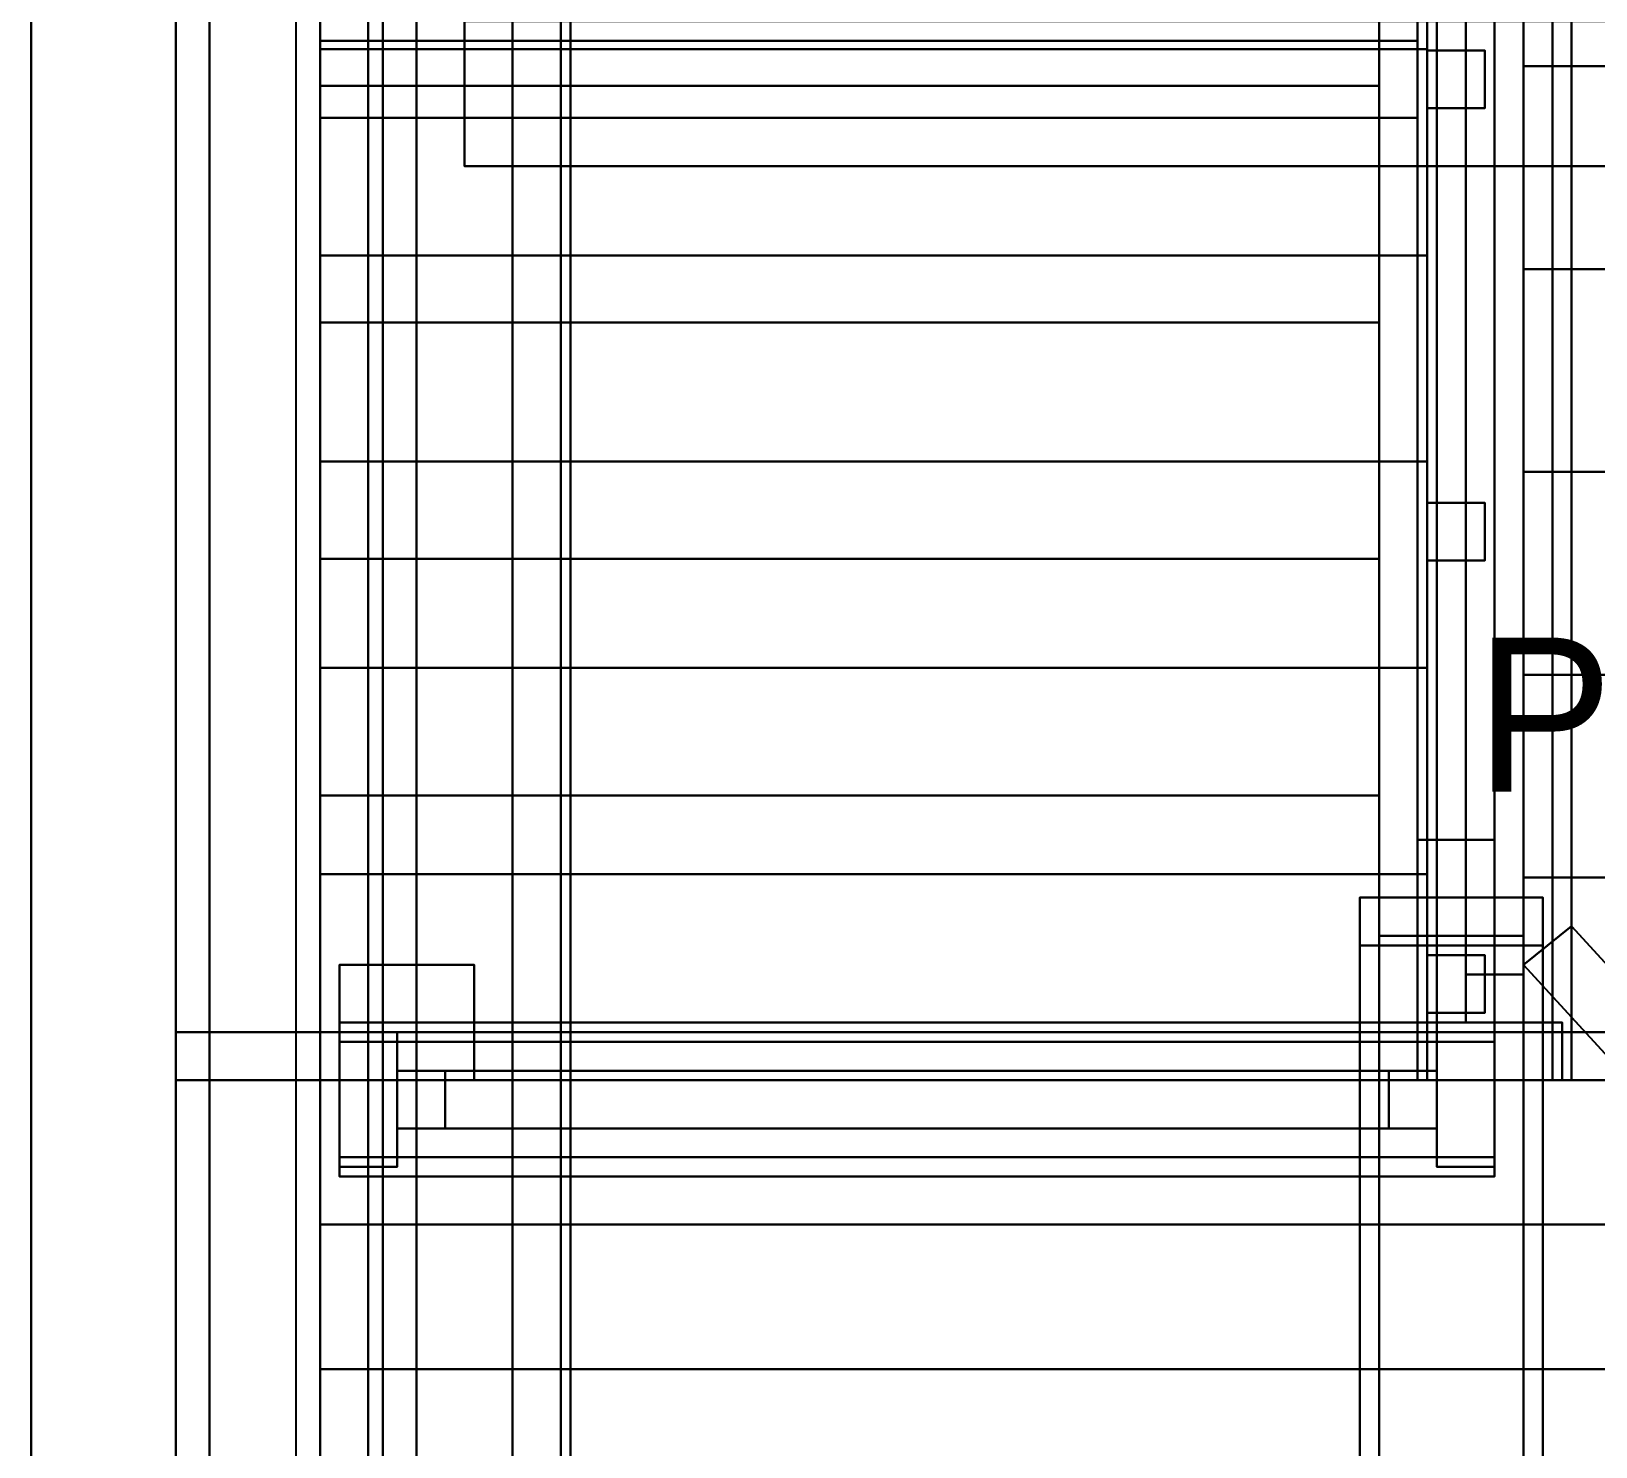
# Model space of a CAD drawing. Header units: metres. Extents: x -1 to 116, y -1 to 42.
# Drawn here: x 0 to 1.625, y 7.019 to 8.49 of the extents above; entities that cross this region are included whole.
import ezdxf

# ---------------------------------------------------------------- set-up
doc = ezdxf.new("R2010")
doc.units = ezdxf.units.M
for name, color, linetype in [('BALCONES_BARANDAS_3D', 30, 'CONTINUOUS'), ('BUHARDILLA_TECNICA_P3_3D', 34, 'CONTINUOUS'), ('CANALON_OCULTO_PROPIO_3D', 8, 'CONTINUOUS'), ('CARPINTERIA_RUSTICA_3D', 8, 'CONTINUOUS'), ('CERCA_PERIMETRAL_3D', 8, 'CONTINUOUS'), ('CUBIERTA_CHALET_3D', 9, 'CONTINUOUS'), ('EJES_ESTRUCTURALES', 1, 'CONTINUOUS'), ('ESCALERA_2D', 7, 'CONTINUOUS'), ('ESCALERA_3D', 7, 'CONTINUOUS'), ('ESTRUCTURA_MADERA_CHALET_3D', 34, 'CONTINUOUS'), ('LOSA_PISO_3D', 8, 'CONTINUOUS'), ('MUROS_EXTERIORES_3D', 7, 'CONTINUOUS'), ('MUROS_INTERIORES_3D', 7, 'CONTINUOUS'), ('P2_ESCALERA_3D', 7, 'CONTINUOUS'), ('P2_LOSA_PISO_3D', 8, 'CONTINUOUS'), ('P2_MUROS_EXT_3D', 34, 'CONTINUOUS'), ('P2_MUROS_INT_3D', 6, 'CONTINUOUS'), ('P3_COLUMNAS_METAL_NEGRO_3D', 8, 'CONTINUOUS'), ('P3_ESCALERA_3D', 30, 'CONTINUOUS'), ('P3_LOSA_STEELDECK_3D', 8, 'CONTINUOUS'), ('P3_LOSA_TANQUES_3D', 8, 'CONTINUOUS'), ('P3_MUROS_EXT_3D', 34, 'CONTINUOUS'), ('P3_MUROS_INT_3D', 6, 'CONTINUOUS'), ('ROTULOS_TEXTO', 2, 'CONTINUOUS'), ('SOTANO_LOSA_3D', 8, 'CONTINUOUS'), ('SOTANO_MUROS_EXT_3D', 4, 'CONTINUOUS'), ('SOTANO_MUROS_INT_3D', 4, 'CONTINUOUS')]:
    doc.layers.add(name, color=color, linetype=linetype)

msp = doc.modelspace()

# ---------------------------------------------------------------- linework, layer by layer
at = {"layer": 'BALCONES_BARANDAS_3D', "color": 30}
for points in [[(1.44, 7.45, 3.92), (1.52, 7.45, 3.92), (1.52, 10.4, 6.92), (1.44, 10.4, 6.92)], [(1.44, 7.45, 4), (1.52, 7.45, 4), (1.52, 10.4, 7), (1.44, 10.4, 7)], [(1.44, 7.45, 3.92), (1.44, 10.4, 6.92), (1.44, 10.4, 7), (1.44, 7.45, 4)], [(1.52, 7.45, 3.92), (1.52, 10.4, 6.92), (1.52, 10.4, 7), (1.52, 7.45, 4)], [(1.44, 7.4, 6.97), (1.6, 7.4, 6.97), (1.6, 10.35, 6.97), (1.44, 10.35, 6.97)], [(1.44, 7.4, 7.05), (1.6, 7.4, 7.05), (1.6, 10.35, 7.05), (1.44, 10.35, 7.05)], [(1.44, 7.4, 6.97), (1.44, 10.35, 6.97), (1.44, 10.35, 7.05), (1.44, 7.4, 7.05)], [(1.46, 7.4, 6.05), (1.58, 7.4, 6.05), (1.58, 10.35, 6.05), (1.46, 10.35, 6.05)], [(1.46, 7.4, 6.13), (1.58, 7.4, 6.13), (1.58, 10.35, 6.13), (1.46, 10.35, 6.13)], [(1.46, 7.4, 6.05), (1.46, 10.35, 6.05), (1.46, 10.35, 6.13), (1.46, 7.4, 6.13)], [(1.58, 7.4, 6.05), (1.58, 10.35, 6.05), (1.58, 10.35, 6.13), (1.58, 7.4, 6.13)], [(1.6, 7.4, 6.97), (1.6, 10.35, 6.97), (1.6, 10.35, 7.05), (1.6, 7.4, 7.05)], [(1.49, 7.51, 6.13), (1.55, 7.51, 6.13), (1.55, 8.815, 6.97), (1.49, 8.815, 6.97)], [(1.49, 7.46, 6.13), (1.49, 7.51, 6.13), (1.49, 8.815, 6.97), (1.49, 8.765, 6.97)], [(1.49, 8.815, 6.13), (1.55, 8.815, 6.13), (1.55, 7.51, 6.97), (1.49, 7.51, 6.97)], [(1.49, 8.765, 6.13), (1.49, 8.815, 6.13), (1.49, 7.51, 6.97), (1.49, 7.46, 6.97)], [(1.55, 7.46, 6.13), (1.55, 7.51, 6.13), (1.55, 8.815, 6.97), (1.55, 8.765, 6.97)], [(1.55, 8.765, 6.13), (1.55, 8.815, 6.13), (1.55, 7.51, 6.97), (1.55, 7.46, 6.97)], [(1.49, 7.46, 6.13), (1.55, 7.46, 6.13), (1.55, 8.765, 6.97), (1.49, 8.765, 6.97)], [(1.49, 8.765, 6.13), (1.55, 8.765, 6.13), (1.55, 7.46, 6.97), (1.49, 7.46, 6.97)], [(1.45, 8.41, 4), (1.51, 8.41, 4), (1.51, 8.47, 4), (1.45, 8.47, 4)], [(1.45, 8.41, 4.94), (1.51, 8.41, 4.94), (1.51, 8.47, 4.94), (1.45, 8.47, 4.94)], [(1.45, 8.47, 4), (1.51, 8.47, 4), (1.51, 8.47, 4.94), (1.45, 8.47, 4.94)], [(1.45, 8.41, 4), (1.45, 8.47, 4), (1.45, 8.47, 4.94), (1.45, 8.41, 4.94)], [(1.51, 8.41, 4), (1.51, 8.47, 4), (1.51, 8.47, 4.94), (1.51, 8.41, 4.94)], [(1.45, 8.41, 4), (1.51, 8.41, 4), (1.51, 8.41, 4.94), (1.45, 8.41, 4.94)], [(1.45, 7.94, 3.5), (1.51, 7.94, 3.5), (1.51, 8, 3.5), (1.45, 8, 3.5)], [(1.45, 7.94, 4.44), (1.51, 7.94, 4.44), (1.51, 8, 4.44), (1.45, 8, 4.44)], [(1.45, 8, 3.5), (1.51, 8, 3.5), (1.51, 8, 4.44), (1.45, 8, 4.44)], [(1.45, 7.94, 3.5), (1.45, 8, 3.5), (1.45, 8, 4.44), (1.45, 7.94, 4.44)], [(1.51, 7.94, 3.5), (1.51, 8, 3.5), (1.51, 8, 4.44), (1.51, 7.94, 4.44)], [(1.45, 7.94, 3.5), (1.51, 7.94, 3.5), (1.51, 7.94, 4.44), (1.45, 7.94, 4.44)], [(1.45, 7.47, 3), (1.51, 7.47, 3), (1.51, 7.53, 3), (1.45, 7.53, 3)], [(1.45, 7.47, 3.94), (1.51, 7.47, 3.94), (1.51, 7.53, 3.94), (1.45, 7.53, 3.94)], [(1.45, 7.53, 3), (1.51, 7.53, 3), (1.51, 7.53, 3.94), (1.45, 7.53, 3.94)], [(1.45, 7.47, 3), (1.45, 7.53, 3), (1.45, 7.53, 3.94), (1.45, 7.47, 3.94)], [(1.51, 7.47, 3), (1.51, 7.53, 3), (1.51, 7.53, 3.94), (1.51, 7.47, 3.94)], [(1.49, 7.46, 6.13), (1.55, 7.46, 6.13), (1.55, 7.51, 6.13), (1.49, 7.51, 6.13)], [(1.49, 7.46, 6.97), (1.55, 7.46, 6.97), (1.55, 7.51, 6.97), (1.49, 7.51, 6.97)], [(0.32, 7.3, 6.97), (1.52, 7.3, 6.97), (1.52, 7.46, 6.97), (0.32, 7.46, 6.97)], [(0.32, 7.3, 7.05), (1.52, 7.3, 7.05), (1.52, 7.46, 7.05), (0.32, 7.46, 7.05)], [(0.32, 7.46, 6.97), (1.52, 7.46, 6.97), (1.52, 7.46, 7.05), (0.32, 7.46, 7.05)], [(0.32, 7.3, 6.97), (0.32, 7.46, 6.97), (0.32, 7.46, 7.05), (0.32, 7.3, 7.05)], [(1.45, 7.47, 3), (1.51, 7.47, 3), (1.51, 7.47, 3.94), (1.45, 7.47, 3.94)], [(1.45, 7.4, 6), (1.59, 7.4, 6), (1.59, 7.46, 6), (1.45, 7.46, 6)], [(1.45, 7.4, 7.05), (1.59, 7.4, 7.05), (1.59, 7.46, 7.05), (1.45, 7.46, 7.05)], [(1.45, 7.46, 6), (1.59, 7.46, 6), (1.59, 7.46, 7.05), (1.45, 7.46, 7.05)], [(1.45, 7.4, 6), (1.45, 7.46, 6), (1.45, 7.46, 7.05), (1.45, 7.4, 7.05)], [(1.52, 7.3, 6.97), (1.52, 7.46, 6.97), (1.52, 7.46, 7.05), (1.52, 7.3, 7.05)], [(1.59, 7.4, 6), (1.59, 7.46, 6), (1.59, 7.46, 7.05), (1.59, 7.4, 7.05)], [(0.32, 7.31, 6), (0.38, 7.31, 6), (0.38, 7.45, 6), (0.32, 7.45, 6)], [(0.32, 7.31, 7.05), (0.38, 7.31, 7.05), (0.38, 7.45, 7.05), (0.32, 7.45, 7.05)], [(0.32, 7.45, 6), (0.38, 7.45, 6), (0.38, 7.45, 7.05), (0.32, 7.45, 7.05)], [(0.32, 7.31, 6), (0.32, 7.45, 6), (0.32, 7.45, 7.05), (0.32, 7.31, 7.05)], [(0.38, 7.31, 6), (0.38, 7.45, 6), (0.38, 7.45, 7.05), (0.38, 7.31, 7.05)], [(1.44, 7.45, 3.92), (1.52, 7.45, 3.92), (1.52, 7.45, 4), (1.44, 7.45, 4)], [(1.46, 7.31, 6), (1.52, 7.31, 6), (1.52, 7.45, 6), (1.46, 7.45, 6)], [(1.46, 7.31, 7.05), (1.52, 7.31, 7.05), (1.52, 7.45, 7.05), (1.46, 7.45, 7.05)], [(1.46, 7.45, 6), (1.52, 7.45, 6), (1.52, 7.45, 7.05), (1.46, 7.45, 7.05)], [(1.46, 7.31, 6), (1.46, 7.45, 6), (1.46, 7.45, 7.05), (1.46, 7.31, 7.05)], [(1.52, 7.31, 6), (1.52, 7.45, 6), (1.52, 7.45, 7.05), (1.52, 7.31, 7.05)], [(0.32, 7.32, 6.05), (1.52, 7.32, 6.05), (1.52, 7.44, 6.05), (0.32, 7.44, 6.05)], [(0.32, 7.32, 6.13), (1.52, 7.32, 6.13), (1.52, 7.44, 6.13), (0.32, 7.44, 6.13)], [(0.32, 7.44, 6.05), (1.52, 7.44, 6.05), (1.52, 7.44, 6.13), (0.32, 7.44, 6.13)], [(0.32, 7.32, 6.05), (0.32, 7.44, 6.05), (0.32, 7.44, 6.13), (0.32, 7.32, 6.13)], [(1.52, 7.32, 6.05), (1.52, 7.44, 6.05), (1.52, 7.44, 6.13), (1.52, 7.32, 6.13)], [(0.38, 7.35, 6.13), (0.43, 7.35, 6.13), (0.43, 7.41, 6.13), (0.38, 7.41, 6.13)], [(0.38, 7.41, 6.13), (0.43, 7.41, 6.13), (1.46, 7.41, 6.97), (1.41, 7.41, 6.97)], [(0.38, 7.35, 6.13), (0.38, 7.41, 6.13), (1.41, 7.41, 6.97), (1.41, 7.35, 6.97)], [(0.38, 7.35, 6.97), (0.43, 7.35, 6.97), (0.43, 7.41, 6.97), (0.38, 7.41, 6.97)], [(1.41, 7.41, 6.13), (1.46, 7.41, 6.13), (0.43, 7.41, 6.97), (0.38, 7.41, 6.97)], [(1.41, 7.35, 6.13), (1.41, 7.41, 6.13), (0.38, 7.41, 6.97), (0.38, 7.35, 6.97)], [(0.43, 7.35, 6.13), (0.43, 7.41, 6.13), (1.46, 7.41, 6.97), (1.46, 7.35, 6.97)], [(1.46, 7.35, 6.13), (1.46, 7.41, 6.13), (0.43, 7.41, 6.97), (0.43, 7.35, 6.97)], [(1.41, 7.35, 6.97), (1.46, 7.35, 6.97), (1.46, 7.41, 6.97), (1.41, 7.41, 6.97)], [(1.41, 7.35, 6.13), (1.46, 7.35, 6.13), (1.46, 7.41, 6.13), (1.41, 7.41, 6.13)], [(1.44, 7.4, 6.97), (1.6, 7.4, 6.97), (1.6, 7.4, 7.05), (1.44, 7.4, 7.05)], [(1.45, 7.4, 6), (1.59, 7.4, 6), (1.59, 7.4, 7.05), (1.45, 7.4, 7.05)], [(1.46, 7.4, 6.05), (1.58, 7.4, 6.05), (1.58, 7.4, 6.13), (1.46, 7.4, 6.13)], [(0.38, 7.35, 6.13), (0.43, 7.35, 6.13), (1.46, 7.35, 6.97), (1.41, 7.35, 6.97)], [(1.41, 7.35, 6.13), (1.46, 7.35, 6.13), (0.43, 7.35, 6.97), (0.38, 7.35, 6.97)], [(0.32, 7.32, 6.05), (1.52, 7.32, 6.05), (1.52, 7.32, 6.13), (0.32, 7.32, 6.13)], [(0.32, 7.31, 6), (0.38, 7.31, 6), (0.38, 7.31, 7.05), (0.32, 7.31, 7.05)], [(0.32, 7.3, 6.97), (1.52, 7.3, 6.97), (1.52, 7.3, 7.05), (0.32, 7.3, 7.05)], [(1.46, 7.31, 6), (1.52, 7.31, 6), (1.52, 7.31, 7.05), (1.46, 7.31, 7.05)]]:
    msp.add_3dface(points, dxfattribs=at)
at = {"layer": 'BUHARDILLA_TECNICA_P3_3D', "color": 34}
for points in [[(0.3, 7.25, 8.68), (2.9, 7.25, 8.68), (2.9, 7.45, 8.68), (0.3, 7.45, 8.68)], [(0.3, 7.25, 10.545), (2.9, 7.25, 10.935), (2.9, 7.45, 10.935), (0.3, 7.45, 10.545)], [(0.3, 7.45, 8.68), (2.9, 7.45, 8.68), (2.9, 7.45, 10.935), (0.3, 7.45, 10.545)], [(0.3, 7.25, 8.68), (0.3, 7.45, 8.68), (0.3, 7.45, 10.545), (0.3, 7.25, 10.545)], [(0.3, 7.25, 8.68), (2.9, 7.25, 8.68), (2.9, 7.25, 10.935), (0.3, 7.25, 10.545)]]:
    msp.add_3dface(points, dxfattribs=at)
at = {"layer": 'CANALON_OCULTO_PROPIO_3D', "color": 8}
for points in [[(0.15, 7.45, 9.28), (0.35, 7.45, 9.28), (0.35, 24.71, 9.28), (0.15, 24.71, 9.28)], [(0.15, 7.45, 9.34), (0.35, 7.45, 9.34), (0.35, 24.71, 9.34), (0.15, 24.71, 9.34)], [(0.15, 7.45, 9.28), (0.15, 24.71, 9.28), (0.15, 24.71, 9.34), (0.15, 7.45, 9.34)], [(0.3, 7.45, 8.82), (0.55, 7.45, 8.82), (0.55, 24.71, 8.82), (0.3, 24.71, 8.82)], [(0.3, 7.45, 8.88), (0.55, 7.45, 8.88), (0.55, 24.71, 8.88), (0.3, 24.71, 8.88)], [(0.3, 7.45, 8.82), (0.3, 24.71, 8.82), (0.3, 24.71, 8.88), (0.3, 7.45, 8.88)], [(0.35, 7.45, 9.28), (0.35, 24.71, 9.28), (0.35, 24.71, 9.34), (0.35, 7.45, 9.34)], [(0.5, 7.45, 8.88), (0.56, 7.45, 8.88), (0.56, 24.71, 8.88), (0.5, 24.71, 8.88)], [(0.5, 7.45, 9.02), (0.56, 7.45, 9.02), (0.56, 24.71, 9.02), (0.5, 24.71, 9.02)], [(0.5, 7.45, 8.88), (0.5, 24.71, 8.88), (0.5, 24.71, 9.02), (0.5, 7.45, 9.02)], [(0.55, 7.45, 8.82), (0.55, 24.71, 8.82), (0.55, 24.71, 8.88), (0.55, 7.45, 8.88)], [(0.56, 7.45, 8.88), (0.56, 24.71, 8.88), (0.56, 24.71, 9.02), (0.56, 7.45, 9.02)], [(0.32, 7.4, 8.88), (0.46, 7.4, 8.88), (0.46, 7.52, 8.88), (0.32, 7.52, 8.88)], [(0.32, 7.4, 10.48), (0.46, 7.4, 10.48), (0.46, 7.52, 10.48), (0.32, 7.52, 10.48)], [(0.32, 7.52, 8.88), (0.46, 7.52, 8.88), (0.46, 7.52, 10.48), (0.32, 7.52, 10.48)], [(0.32, 7.4, 8.88), (0.32, 7.52, 8.88), (0.32, 7.52, 10.48), (0.32, 7.4, 10.48)], [(0.46, 7.4, 8.88), (0.46, 7.52, 8.88), (0.46, 7.52, 10.48), (0.46, 7.4, 10.48)], [(0.15, 2, 10.85), (0.35, 2, 10.85), (0.35, 7.45, 10.85), (0.15, 7.45, 10.85)], [(0.15, 2, 10.91), (0.35, 2, 10.91), (0.35, 7.45, 10.91), (0.15, 7.45, 10.91)], [(0.15, 7.45, 10.85), (0.35, 7.45, 10.85), (0.35, 7.45, 10.91), (0.15, 7.45, 10.91)], [(0.15, 2, 10.85), (0.15, 7.45, 10.85), (0.15, 7.45, 10.91), (0.15, 2, 10.91)], [(0.15, 7.45, 9.28), (0.35, 7.45, 9.28), (0.35, 7.45, 9.34), (0.15, 7.45, 9.34)], [(0.3, 2, 10.42), (0.55, 2, 10.42), (0.55, 7.45, 10.42), (0.3, 7.45, 10.42)], [(0.3, 2, 10.48), (0.55, 2, 10.48), (0.55, 7.45, 10.48), (0.3, 7.45, 10.48)], [(0.3, 7.45, 10.42), (0.55, 7.45, 10.42), (0.55, 7.45, 10.48), (0.3, 7.45, 10.48)], [(0.3, 2, 10.42), (0.3, 7.45, 10.42), (0.3, 7.45, 10.48), (0.3, 2, 10.48)], [(0.3, 7.45, 8.82), (0.55, 7.45, 8.82), (0.55, 7.45, 8.88), (0.3, 7.45, 8.88)], [(0.35, 2, 10.85), (0.35, 7.45, 10.85), (0.35, 7.45, 10.91), (0.35, 2, 10.91)], [(0.5, 2, 10.48), (0.56, 2, 10.48), (0.56, 7.45, 10.48), (0.5, 7.45, 10.48)], [(0.5, 2, 10.62), (0.56, 2, 10.62), (0.56, 7.45, 10.62), (0.5, 7.45, 10.62)], [(0.5, 7.45, 10.48), (0.56, 7.45, 10.48), (0.56, 7.45, 10.62), (0.5, 7.45, 10.62)], [(0.5, 2, 10.48), (0.5, 7.45, 10.48), (0.5, 7.45, 10.62), (0.5, 2, 10.62)], [(0.5, 7.45, 8.88), (0.56, 7.45, 8.88), (0.56, 7.45, 9.02), (0.5, 7.45, 9.02)], [(0.55, 2, 10.42), (0.55, 7.45, 10.42), (0.55, 7.45, 10.48), (0.55, 2, 10.48)], [(0.56, 2, 10.48), (0.56, 7.45, 10.48), (0.56, 7.45, 10.62), (0.56, 2, 10.62)], [(0.32, 7.4, 8.88), (0.46, 7.4, 8.88), (0.46, 7.4, 10.48), (0.32, 7.4, 10.48)]]:
    msp.add_3dface(points, dxfattribs=at)
at = {"layer": 'CARPINTERIA_RUSTICA_3D', "color": 8}
for points in [[(1.38, 7.54, -2.55), (1.57, 7.54, -2.55), (1.57, 7.59, -2.55), (1.38, 7.59, -2.55)], [(1.38, 7.54, -0.5), (1.57, 7.54, -0.5), (1.57, 7.59, -0.5), (1.38, 7.59, -0.5)], [(1.38, 7.59, -2.55), (1.57, 7.59, -2.55), (1.57, 7.59, -0.5), (1.38, 7.59, -0.5)], [(1.38, 7.54, -2.55), (1.38, 7.59, -2.55), (1.38, 7.59, -0.5), (1.38, 7.54, -0.5)], [(1.38, 6.66, -0.5), (1.57, 6.66, -0.5), (1.57, 7.59, -0.5), (1.38, 7.59, -0.5)], [(1.38, 6.66, -0.44), (1.57, 6.66, -0.44), (1.57, 7.59, -0.44), (1.38, 7.59, -0.44)], [(1.38, 7.59, -0.5), (1.57, 7.59, -0.5), (1.57, 7.59, -0.44), (1.38, 7.59, -0.44)], [(1.38, 6.66, -0.5), (1.38, 7.59, -0.5), (1.38, 7.59, -0.44), (1.38, 6.66, -0.44)], [(1.57, 7.54, -2.55), (1.57, 7.59, -2.55), (1.57, 7.59, -0.5), (1.57, 7.54, -0.5)], [(1.57, 6.66, -0.5), (1.57, 7.59, -0.5), (1.57, 7.59, -0.44), (1.57, 6.66, -0.44)], [(1.55, 7.52, -2.53), (1.6, 7.56, -2.53), (2.15, 6.96, -2.53), (2.1, 6.92, -2.53)], [(1.55, 7.52, -0.52), (1.6, 7.56, -0.52), (2.15, 6.96, -0.52), (2.1, 6.92, -0.52)], [(1.55, 7.52, -2.53), (1.6, 7.56, -2.53), (1.6, 7.56, -0.52), (1.55, 7.52, -0.52)], [(1.6, 7.56, -2.53), (2.15, 6.96, -2.53), (2.15, 6.96, -0.52), (1.6, 7.56, -0.52)], [(1.38, 7.54, -2.55), (1.57, 7.54, -2.55), (1.57, 7.54, -0.5), (1.38, 7.54, -0.5)], [(1.55, 7.52, -2.53), (2.1, 6.92, -2.53), (2.1, 6.92, -0.52), (1.55, 7.52, -0.52)]]:
    msp.add_3dface(points, dxfattribs=at)
at = {"layer": 'CERCA_PERIMETRAL_3D', "color": 8}
for points in [[(0, 0, -2.55), (0.15, 0, -2.55), (0.15, 11.3, -2.55), (0, 11.3, -2.55)], [(0, 0, 2.5), (0.15, 0, 2.5), (0.15, 11.3, 2.5), (0, 11.3, 2.5)], [(0, 0, -2.55), (0, 11.3, -2.55), (0, 11.3, 2.5), (0, 0, 2.5)], [(0.15, 0, -2.55), (0.15, 11.3, -2.55), (0.15, 11.3, 2.5), (0.15, 0, 2.5)]]:
    msp.add_3dface(points, dxfattribs=at)
at = {"layer": 'CUBIERTA_CHALET_3D', "color": 9}
for points in [[(0.4, 7.45, 8.9188), (2.45, 7.45, 10.1997), (2.45, 24.71, 10.1997), (0.4, 24.71, 8.9188)], [(0.4, 7.45, 9.0988), (2.45, 7.45, 10.3797), (2.45, 24.71, 10.3797), (0.4, 24.71, 9.0988)], [(0.4, 7.45, 8.9188), (0.4, 24.71, 8.9188), (0.4, 24.71, 9.0988), (0.4, 7.45, 9.0988)], [(0.4, 2, 10.56), (3.8562, 2, 11.0784), (3.8562, 7.45, 11.0784), (0.4, 7.45, 10.56)], [(0.4, 2, 10.72), (3.8562, 2, 11.2384), (3.8562, 7.45, 11.2384), (0.4, 7.45, 10.72)], [(0.4, 7.45, 10.56), (3.8562, 7.45, 11.0784), (3.8562, 7.45, 11.2384), (0.4, 7.45, 10.72)], [(0.4, 2, 10.56), (0.4, 7.45, 10.56), (0.4, 7.45, 10.72), (0.4, 2, 10.72)], [(0.4, 7.45, 8.9188), (2.45, 7.45, 10.1997), (2.45, 7.45, 10.3797), (0.4, 7.45, 9.0988)]]:
    msp.add_3dface(points, dxfattribs=at)
at = {"layer": 'EJES_ESTRUCTURALES', "color": 1}
msp.add_line((0.275, 1.8), (0.275, 25.51), dxfattribs=at)
at = {"layer": 'ESCALERA_2D', "color": 7}
for p, q in [((0.3, 8.4333), (1.4, 8.4333)), ((0.3, 8.1875), (1.4, 8.1875)), ((0.3, 7.9417), (1.4, 7.9417)), ((0.3, 7.6958), (1.4, 7.6958)), ((0.3, 7.45), (1.4, 7.45))]:
    msp.add_line(p, q, dxfattribs=at)
at = {"layer": 'ESCALERA_3D', "color": 7}
for points in [[(0.3, 8.4333, -2.55), (1.4, 8.4333, -2.55), (1.4, 8.6792, -2.55), (0.3, 8.6792, -2.55)], [(0.3, 8.4333, -1.4875), (1.4, 8.4333, -1.4875), (1.4, 8.6792, -1.4875), (0.3, 8.6792, -1.4875)], [(0.3, 8.4333, -2.55), (0.3, 8.6792, -2.55), (0.3, 8.6792, -1.4875), (0.3, 8.4333, -1.4875)], [(1.4, 8.4333, -2.55), (1.4, 8.6792, -2.55), (1.4, 8.6792, -1.4875), (1.4, 8.4333, -1.4875)], [(0.3, 8.4333, -2.55), (1.4, 8.4333, -2.55), (1.4, 8.4333, -1.4875), (0.3, 8.4333, -1.4875)], [(0.3, 8.1875, -2.55), (1.4, 8.1875, -2.55), (1.4, 8.4333, -2.55), (0.3, 8.4333, -2.55)], [(0.3, 8.1875, -1.7), (1.4, 8.1875, -1.7), (1.4, 8.4333, -1.7), (0.3, 8.4333, -1.7)], [(0.3, 8.4333, -2.55), (1.4, 8.4333, -2.55), (1.4, 8.4333, -1.7), (0.3, 8.4333, -1.7)], [(0.3, 8.1875, -2.55), (0.3, 8.4333, -2.55), (0.3, 8.4333, -1.7), (0.3, 8.1875, -1.7)], [(1.4, 8.1875, -2.55), (1.4, 8.4333, -2.55), (1.4, 8.4333, -1.7), (1.4, 8.1875, -1.7)], [(0.3, 8.1875, -2.55), (1.4, 8.1875, -2.55), (1.4, 8.1875, -1.7), (0.3, 8.1875, -1.7)], [(0.3, 7.9417, -2.55), (1.4, 7.9417, -2.55), (1.4, 8.1875, -2.55), (0.3, 8.1875, -2.55)], [(0.3, 7.9417, -1.9125), (1.4, 7.9417, -1.9125), (1.4, 8.1875, -1.9125), (0.3, 8.1875, -1.9125)], [(0.3, 8.1875, -2.55), (1.4, 8.1875, -2.55), (1.4, 8.1875, -1.9125), (0.3, 8.1875, -1.9125)], [(0.3, 7.9417, -2.55), (0.3, 8.1875, -2.55), (0.3, 8.1875, -1.9125), (0.3, 7.9417, -1.9125)], [(1.4, 7.9417, -2.55), (1.4, 8.1875, -2.55), (1.4, 8.1875, -1.9125), (1.4, 7.9417, -1.9125)], [(0.3, 7.9417, -2.55), (1.4, 7.9417, -2.55), (1.4, 7.9417, -1.9125), (0.3, 7.9417, -1.9125)], [(0.3, 7.6958, -2.55), (1.4, 7.6958, -2.55), (1.4, 7.9417, -2.55), (0.3, 7.9417, -2.55)], [(0.3, 7.6958, -2.125), (1.4, 7.6958, -2.125), (1.4, 7.9417, -2.125), (0.3, 7.9417, -2.125)], [(0.3, 7.9417, -2.55), (1.4, 7.9417, -2.55), (1.4, 7.9417, -2.125), (0.3, 7.9417, -2.125)], [(0.3, 7.6958, -2.55), (0.3, 7.9417, -2.55), (0.3, 7.9417, -2.125), (0.3, 7.6958, -2.125)], [(1.4, 7.6958, -2.55), (1.4, 7.9417, -2.55), (1.4, 7.9417, -2.125), (1.4, 7.6958, -2.125)], [(0.3, 7.6958, -2.55), (1.4, 7.6958, -2.55), (1.4, 7.6958, -2.125), (0.3, 7.6958, -2.125)], [(0.3, 7.45, -2.55), (1.4, 7.45, -2.55), (1.4, 7.6958, -2.55), (0.3, 7.6958, -2.55)], [(0.3, 7.45, -2.3375), (1.4, 7.45, -2.3375), (1.4, 7.6958, -2.3375), (0.3, 7.6958, -2.3375)], [(0.3, 7.6958, -2.55), (1.4, 7.6958, -2.55), (1.4, 7.6958, -2.3375), (0.3, 7.6958, -2.3375)], [(0.3, 7.45, -2.55), (0.3, 7.6958, -2.55), (0.3, 7.6958, -2.3375), (0.3, 7.45, -2.3375)], [(1.4, 7.45, -2.55), (1.4, 7.6958, -2.55), (1.4, 7.6958, -2.3375), (1.4, 7.45, -2.3375)], [(0.3, 7.45, -2.55), (1.4, 7.45, -2.55), (1.4, 7.45, -2.3375), (0.3, 7.45, -2.3375)]]:
    msp.add_3dface(points, dxfattribs=at)
at = {"layer": 'ESTRUCTURA_MADERA_CHALET_3D', "color": 34}
for points in [[(0.45, 8.35, 8.67), (9.15, 8.35, 8.67), (9.15, 8.5, 8.67), (0.45, 8.5, 8.67)], [(0.45, 8.35, 8.85), (9.15, 8.35, 8.85), (9.15, 8.5, 8.85), (0.45, 8.5, 8.85)], [(0.45, 8.35, 8.67), (0.45, 8.5, 8.67), (0.45, 8.5, 8.85), (0.45, 8.35, 8.85)], [(0.45, 8.35, 8.67), (9.15, 8.35, 8.67), (9.15, 8.35, 8.85), (0.45, 8.35, 8.85)]]:
    msp.add_3dface(points, dxfattribs=at)
at = {"layer": 'LOSA_PISO_3D', "color": 8}
for points in [[(0.15, 7.4, -0.15), (0.3, 7.4, -0.15), (0.3, 10.35, -0.15), (0.15, 10.35, -0.15)], [(0.15, 7.4), (0.3, 7.4), (0.3, 10.35), (0.15, 10.35)], [(0.15, 7.4, -0.15), (0.15, 10.35, -0.15), (0.15, 10.35), (0.15, 7.4)], [(0.3, 7.4, -0.15), (0.3, 10.35, -0.15), (0.3, 10.35), (0.3, 7.4)], [(1.4, 7.4, -0.15), (9.15, 7.4, -0.15), (9.15, 10.35, -0.15), (1.4, 10.35, -0.15)], [(1.4, 7.4), (9.15, 7.4), (9.15, 10.35), (1.4, 10.35)], [(1.4, 7.4, -0.15), (1.4, 10.35, -0.15), (1.4, 10.35), (1.4, 7.4)], [(0.15, 3, -0.15), (9.15, 3, -0.15), (9.15, 7.4, -0.15), (0.15, 7.4, -0.15)], [(0.15, 3), (9.15, 3), (9.15, 7.4), (0.15, 7.4)], [(0.15, 7.4, -0.15), (9.15, 7.4, -0.15), (9.15, 7.4), (0.15, 7.4)], [(0.15, 3, -0.15), (0.15, 7.4, -0.15), (0.15, 7.4), (0.15, 3)], [(0.15, 7.4, -0.15), (0.3, 7.4, -0.15), (0.3, 7.4), (0.15, 7.4)], [(1.4, 7.4, -0.15), (9.15, 7.4, -0.15), (9.15, 7.4), (1.4, 7.4)]]:
    msp.add_3dface(points, dxfattribs=at)
at = {"layer": 'MUROS_EXTERIORES_3D', "color": 7}
for points in [[(0.15, 3), (0.3, 3), (0.3, 24.71), (0.15, 24.71)], [(0.15, 3, 2.85), (0.3, 3, 2.85), (0.3, 24.71, 2.85), (0.15, 24.71, 2.85)], [(0.15, 3), (0.15, 24.71), (0.15, 24.71, 2.85), (0.15, 3, 2.85)], [(0.3, 3), (0.3, 24.71), (0.3, 24.71, 2.85), (0.3, 3, 2.85)]]:
    msp.add_3dface(points, dxfattribs=at)
at = {"layer": 'MUROS_INTERIORES_3D', "color": 7}
for points in [[(1.4, 7.4), (1.55, 7.4), (1.55, 10.5), (1.4, 10.5)], [(1.4, 7.4, 2.85), (1.55, 7.4, 2.85), (1.55, 10.5, 2.85), (1.4, 10.5, 2.85)], [(1.4, 7.4), (1.4, 10.5), (1.4, 10.5, 2.85), (1.4, 7.4, 2.85)], [(1.55, 7.4), (1.55, 10.5), (1.55, 10.5, 2.85), (1.55, 7.4, 2.85)], [(0.3, 7.25), (1.4, 7.25), (1.4, 7.4), (0.3, 7.4)], [(0.3, 7.25, 2.85), (1.4, 7.25, 2.85), (1.4, 7.4, 2.85), (0.3, 7.4, 2.85)], [(0.3, 7.4), (1.4, 7.4), (1.4, 7.4, 2.85), (0.3, 7.4, 2.85)], [(0.3, 7.25), (0.3, 7.4), (0.3, 7.4, 2.85), (0.3, 7.25, 2.85)], [(1.4, 7.4), (1.55, 7.4), (1.55, 7.4, 2.85), (1.4, 7.4, 2.85)], [(1.4, 7.25), (1.4, 7.4), (1.4, 7.4, 2.85), (1.4, 7.25, 2.85)], [(0.3, 7.25), (1.4, 7.25), (1.4, 7.25, 2.85), (0.3, 7.25, 2.85)]]:
    msp.add_3dface(points, dxfattribs=at)
at = {"layer": 'P2_ESCALERA_3D', "color": 7}
for points in [[(1.55, 8.4536, 1.5643), (2.65, 8.4536, 1.5643), (2.65, 8.6643, 1.5643), (1.55, 8.6643, 1.5643)], [(1.55, 8.4536, 1.9286), (2.65, 8.4536, 1.9286), (2.65, 8.6643, 1.9286), (1.55, 8.6643, 1.9286)], [(1.55, 8.4536, 1.5643), (1.55, 8.6643, 1.5643), (1.55, 8.6643, 1.9286), (1.55, 8.4536, 1.9286)], [(1.55, 8.4536, 1.5643), (2.65, 8.4536, 1.5643), (2.65, 8.4536, 1.9286), (1.55, 8.4536, 1.9286)], [(1.55, 8.2429, 1.7786), (2.65, 8.2429, 1.7786), (2.65, 8.4536, 1.7786), (1.55, 8.4536, 1.7786)], [(1.55, 8.2429, 2.1429), (2.65, 8.2429, 2.1429), (2.65, 8.4536, 2.1429), (1.55, 8.4536, 2.1429)], [(1.55, 8.4536, 1.7786), (2.65, 8.4536, 1.7786), (2.65, 8.4536, 2.1429), (1.55, 8.4536, 2.1429)], [(1.55, 8.2429, 1.7786), (1.55, 8.4536, 1.7786), (1.55, 8.4536, 2.1429), (1.55, 8.2429, 2.1429)], [(1.55, 8.2429, 1.7786), (2.65, 8.2429, 1.7786), (2.65, 8.2429, 2.1429), (1.55, 8.2429, 2.1429)], [(1.55, 8.0321, 1.9929), (2.65, 8.0321, 1.9929), (2.65, 8.2429, 1.9929), (1.55, 8.2429, 1.9929)], [(1.55, 8.0321, 2.3571), (2.65, 8.0321, 2.3571), (2.65, 8.2429, 2.3571), (1.55, 8.2429, 2.3571)], [(1.55, 8.2429, 1.9929), (2.65, 8.2429, 1.9929), (2.65, 8.2429, 2.3571), (1.55, 8.2429, 2.3571)], [(1.55, 8.0321, 1.9929), (1.55, 8.2429, 1.9929), (1.55, 8.2429, 2.3571), (1.55, 8.0321, 2.3571)], [(1.55, 8.0321, 1.9929), (2.65, 8.0321, 1.9929), (2.65, 8.0321, 2.3571), (1.55, 8.0321, 2.3571)], [(1.55, 7.8214, 2.2071), (2.65, 7.8214, 2.2071), (2.65, 8.0321, 2.2071), (1.55, 8.0321, 2.2071)], [(1.55, 7.8214, 2.5714), (2.65, 7.8214, 2.5714), (2.65, 8.0321, 2.5714), (1.55, 8.0321, 2.5714)], [(1.55, 8.0321, 2.2071), (2.65, 8.0321, 2.2071), (2.65, 8.0321, 2.5714), (1.55, 8.0321, 2.5714)], [(1.55, 7.8214, 2.2071), (1.55, 8.0321, 2.2071), (1.55, 8.0321, 2.5714), (1.55, 7.8214, 2.5714)], [(1.55, 7.8214, 2.2071), (2.65, 7.8214, 2.2071), (2.65, 7.8214, 2.5714), (1.55, 7.8214, 2.5714)], [(1.55, 7.6107, 2.4214), (2.65, 7.6107, 2.4214), (2.65, 7.8214, 2.4214), (1.55, 7.8214, 2.4214)], [(1.55, 7.6107, 2.7857), (2.65, 7.6107, 2.7857), (2.65, 7.8214, 2.7857), (1.55, 7.8214, 2.7857)], [(1.55, 7.8214, 2.4214), (2.65, 7.8214, 2.4214), (2.65, 7.8214, 2.7857), (1.55, 7.8214, 2.7857)], [(1.55, 7.6107, 2.4214), (1.55, 7.8214, 2.4214), (1.55, 7.8214, 2.7857), (1.55, 7.6107, 2.7857)], [(1.55, 7.6107, 2.4214), (2.65, 7.6107, 2.4214), (2.65, 7.6107, 2.7857), (1.55, 7.6107, 2.7857)], [(1.55, 7.4, 2.6357), (2.65, 7.4, 2.6357), (2.65, 7.6107, 2.6357), (1.55, 7.6107, 2.6357)], [(1.55, 7.4, 3), (2.65, 7.4, 3), (2.65, 7.6107, 3), (1.55, 7.6107, 3)], [(1.55, 7.6107, 2.6357), (2.65, 7.6107, 2.6357), (2.65, 7.6107, 3), (1.55, 7.6107, 3)], [(1.55, 7.4, 2.6357), (1.55, 7.6107, 2.6357), (1.55, 7.6107, 3), (1.55, 7.4, 3)], [(1.55, 7.4, 2.6357), (2.65, 7.4, 2.6357), (2.65, 7.4, 3), (1.55, 7.4, 3)]]:
    msp.add_3dface(points, dxfattribs=at)
at = {"layer": 'P2_LOSA_PISO_3D', "color": 8}
for points in [[(0.15, 7.4, 2.85), (1.55, 7.4, 2.85), (1.55, 10.35, 2.85), (0.15, 10.35, 2.85)], [(0.15, 7.4, 3), (1.55, 7.4, 3), (1.55, 10.35, 3), (0.15, 10.35, 3)], [(0.15, 7.4, 2.85), (0.15, 10.35, 2.85), (0.15, 10.35, 3), (0.15, 7.4, 3)], [(1.55, 7.4, 2.85), (1.55, 10.35, 2.85), (1.55, 10.35, 3), (1.55, 7.4, 3)], [(0.15, 3, 2.85), (9.15, 3, 2.85), (9.15, 7.4, 2.85), (0.15, 7.4, 2.85)], [(0.15, 3, 3), (9.15, 3, 3), (9.15, 7.4, 3), (0.15, 7.4, 3)], [(0.15, 7.4, 2.85), (9.15, 7.4, 2.85), (9.15, 7.4, 3), (0.15, 7.4, 3)], [(0.15, 3, 2.85), (0.15, 7.4, 2.85), (0.15, 7.4, 3), (0.15, 3, 3)], [(0.15, 7.4, 2.85), (1.55, 7.4, 2.85), (1.55, 7.4, 3), (0.15, 7.4, 3)]]:
    msp.add_3dface(points, dxfattribs=at)
at = {"layer": 'P2_MUROS_EXT_3D', "color": 34}
for points in [[(0.15, 3, 3), (0.3, 3, 3), (0.3, 24.71, 3), (0.15, 24.71, 3)], [(0.15, 3, 5.85), (0.3, 3, 5.85), (0.3, 24.71, 5.85), (0.15, 24.71, 5.85)], [(0.15, 3, 3), (0.15, 24.71, 3), (0.15, 24.71, 5.85), (0.15, 3, 5.85)], [(0.3, 3, 3), (0.3, 24.71, 3), (0.3, 24.71, 5.85), (0.3, 3, 5.85)]]:
    msp.add_3dface(points, dxfattribs=at)
at = {"layer": 'P2_MUROS_INT_3D', "color": 34}
for points in [[(1.44, 7.65, 3), (1.52, 7.65, 3), (1.52, 10.4, 3), (1.44, 10.4, 3)], [(1.44, 7.65, 3.14), (1.52, 7.65, 3.14), (1.52, 10.4, 5.72), (1.44, 10.4, 5.72)], [(1.44, 7.65, 3), (1.44, 10.4, 3), (1.44, 10.4, 5.72), (1.44, 7.65, 3.14)], [(1.52, 7.65, 3), (1.52, 10.4, 3), (1.52, 10.4, 5.72), (1.52, 7.65, 3.14)], [(1.44, 7.65, 3), (1.52, 7.65, 3), (1.52, 7.65, 3.14), (1.44, 7.65, 3.14)]]:
    msp.add_3dface(points, dxfattribs=at)
at = {"layer": 'P2_MUROS_INT_3D', "color": 6}
for points in [[(0.3, 8.4, 3), (1.44, 8.4, 3), (1.44, 8.48, 3), (0.3, 8.48, 3)], [(0.3, 8.4, 3.9), (1.44, 8.4, 3.9), (1.44, 8.48, 3.9), (0.3, 8.48, 3.9)], [(0.3, 8.48, 3), (1.44, 8.48, 3), (1.44, 8.48, 3.9), (0.3, 8.48, 3.9)], [(0.3, 8.4, 3), (0.3, 8.48, 3), (0.3, 8.48, 3.9), (0.3, 8.4, 3.9)], [(1.44, 8.4, 3), (1.44, 8.48, 3), (1.44, 8.48, 3.9), (1.44, 8.4, 3.9)], [(0.3, 8.4, 3), (1.44, 8.4, 3), (1.44, 8.4, 3.9), (0.3, 8.4, 3.9)]]:
    msp.add_3dface(points, dxfattribs=at)
at = {"layer": 'P3_COLUMNAS_METAL_NEGRO_3D', "color": 8}
for points in [[(0.185, 3.15, 5.8), (0.365, 3.15, 5.8), (0.365, 24.71, 5.8), (0.185, 24.71, 5.8)], [(0.185, 3.15, 5.85), (0.365, 3.15, 5.85), (0.365, 24.71, 5.85), (0.185, 24.71, 5.85)], [(0.185, 3.15, 5.8), (0.185, 24.71, 5.8), (0.185, 24.71, 5.85), (0.185, 3.15, 5.85)], [(0.365, 3.15, 5.8), (0.365, 24.71, 5.8), (0.365, 24.71, 5.85), (0.365, 3.15, 5.85)]]:
    msp.add_3dface(points, dxfattribs=at)
at = {"layer": 'P3_ESCALERA_3D', "color": 30}
for points in [[(0.3, 8.4714, 3.9314), (1.45, 8.4714, 3.9314), (1.45, 8.6857, 3.9314), (0.3, 8.6857, 3.9314)], [(0.3, 8.4714, 4.2857), (1.45, 8.4714, 4.2857), (1.45, 8.6857, 4.2857), (0.3, 8.6857, 4.2857)], [(0.3, 8.4714, 3.9314), (0.3, 8.6857, 3.9314), (0.3, 8.6857, 4.2857), (0.3, 8.4714, 4.2857)], [(1.45, 8.4714, 3.9314), (1.45, 8.6857, 3.9314), (1.45, 8.6857, 4.2857), (1.45, 8.4714, 4.2857)], [(0.3, 8.2571, 3.7171), (1.45, 8.2571, 3.7171), (1.45, 8.4714, 3.7171), (0.3, 8.4714, 3.7171)], [(0.3, 8.2571, 4.0714), (1.45, 8.2571, 4.0714), (1.45, 8.4714, 4.0714), (0.3, 8.4714, 4.0714)], [(0.3, 8.4714, 3.7171), (1.45, 8.4714, 3.7171), (1.45, 8.4714, 4.0714), (0.3, 8.4714, 4.0714)], [(0.3, 8.2571, 3.7171), (0.3, 8.4714, 3.7171), (0.3, 8.4714, 4.0714), (0.3, 8.2571, 4.0714)], [(0.3, 8.4714, 3.9314), (1.45, 8.4714, 3.9314), (1.45, 8.4714, 4.2857), (0.3, 8.4714, 4.2857)], [(1.45, 8.2571, 3.7171), (1.45, 8.4714, 3.7171), (1.45, 8.4714, 4.0714), (1.45, 8.2571, 4.0714)], [(0.3, 8.0429, 3.5029), (1.45, 8.0429, 3.5029), (1.45, 8.2571, 3.5029), (0.3, 8.2571, 3.5029)], [(0.3, 8.0429, 3.8571), (1.45, 8.0429, 3.8571), (1.45, 8.2571, 3.8571), (0.3, 8.2571, 3.8571)], [(0.3, 8.2571, 3.5029), (1.45, 8.2571, 3.5029), (1.45, 8.2571, 3.8571), (0.3, 8.2571, 3.8571)], [(0.3, 8.0429, 3.5029), (0.3, 8.2571, 3.5029), (0.3, 8.2571, 3.8571), (0.3, 8.0429, 3.8571)], [(0.3, 8.2571, 3.7171), (1.45, 8.2571, 3.7171), (1.45, 8.2571, 4.0714), (0.3, 8.2571, 4.0714)], [(1.45, 8.0429, 3.5029), (1.45, 8.2571, 3.5029), (1.45, 8.2571, 3.8571), (1.45, 8.0429, 3.8571)], [(0.3, 7.8286, 3.2886), (1.45, 7.8286, 3.2886), (1.45, 8.0429, 3.2886), (0.3, 8.0429, 3.2886)], [(0.3, 7.8286, 3.6429), (1.45, 7.8286, 3.6429), (1.45, 8.0429, 3.6429), (0.3, 8.0429, 3.6429)], [(0.3, 8.0429, 3.2886), (1.45, 8.0429, 3.2886), (1.45, 8.0429, 3.6429), (0.3, 8.0429, 3.6429)], [(0.3, 7.8286, 3.2886), (0.3, 8.0429, 3.2886), (0.3, 8.0429, 3.6429), (0.3, 7.8286, 3.6429)], [(0.3, 8.0429, 3.5029), (1.45, 8.0429, 3.5029), (1.45, 8.0429, 3.8571), (0.3, 8.0429, 3.8571)], [(1.45, 7.8286, 3.2886), (1.45, 8.0429, 3.2886), (1.45, 8.0429, 3.6429), (1.45, 7.8286, 3.6429)], [(0.3, 7.6143, 3.0743), (1.45, 7.6143, 3.0743), (1.45, 7.8286, 3.0743), (0.3, 7.8286, 3.0743)], [(0.3, 7.6143, 3.4286), (1.45, 7.6143, 3.4286), (1.45, 7.8286, 3.4286), (0.3, 7.8286, 3.4286)], [(0.3, 7.8286, 3.0743), (1.45, 7.8286, 3.0743), (1.45, 7.8286, 3.4286), (0.3, 7.8286, 3.4286)], [(0.3, 7.6143, 3.0743), (0.3, 7.8286, 3.0743), (0.3, 7.8286, 3.4286), (0.3, 7.6143, 3.4286)], [(0.3, 7.8286, 3.2886), (1.45, 7.8286, 3.2886), (1.45, 7.8286, 3.6429), (0.3, 7.8286, 3.6429)], [(1.45, 7.6143, 3.0743), (1.45, 7.8286, 3.0743), (1.45, 7.8286, 3.4286), (1.45, 7.6143, 3.4286)], [(0.3, 7.4, 2.86), (1.45, 7.4, 2.86), (1.45, 7.6143, 2.86), (0.3, 7.6143, 2.86)], [(0.3, 7.4, 3.2143), (1.45, 7.4, 3.2143), (1.45, 7.6143, 3.2143), (0.3, 7.6143, 3.2143)], [(0.3, 7.6143, 2.86), (1.45, 7.6143, 2.86), (1.45, 7.6143, 3.2143), (0.3, 7.6143, 3.2143)], [(0.3, 7.4, 2.86), (0.3, 7.6143, 2.86), (0.3, 7.6143, 3.2143), (0.3, 7.4, 3.2143)], [(0.3, 7.6143, 3.0743), (1.45, 7.6143, 3.0743), (1.45, 7.6143, 3.4286), (0.3, 7.6143, 3.4286)], [(1.45, 7.4, 2.86), (1.45, 7.6143, 2.86), (1.45, 7.6143, 3.2143), (1.45, 7.4, 3.2143)], [(0.3, 7.4, 2.86), (1.45, 7.4, 2.86), (1.45, 7.4, 3.2143), (0.3, 7.4, 3.2143)]]:
    msp.add_3dface(points, dxfattribs=at)
at = {"layer": 'P3_LOSA_STEELDECK_3D', "color": 8}
for points in [[(0.15, 7.4, 5.85), (0.3, 7.4, 5.85), (0.3, 10.4, 5.85), (0.15, 10.4, 5.85)], [(0.15, 7.4, 6), (0.3, 7.4, 6), (0.3, 10.4, 6), (0.15, 10.4, 6)], [(0.15, 7.4, 5.85), (0.15, 10.4, 5.85), (0.15, 10.4, 6), (0.15, 7.4, 6)], [(0.3, 7.4, 5.85), (0.3, 10.4, 5.85), (0.3, 10.4, 6), (0.3, 7.4, 6)], [(1.45, 7.4, 5.85), (9.15, 7.4, 5.85), (9.15, 10.4, 5.85), (1.45, 10.4, 5.85)], [(1.45, 7.4, 6), (9.15, 7.4, 6), (9.15, 10.4, 6), (1.45, 10.4, 6)], [(1.45, 7.4, 5.85), (1.45, 10.4, 5.85), (1.45, 10.4, 6), (1.45, 7.4, 6)], [(0.15, 3, 5.85), (9.15, 3, 5.85), (9.15, 7.4, 5.85), (0.15, 7.4, 5.85)], [(0.15, 3, 6), (9.15, 3, 6), (9.15, 7.4, 6), (0.15, 7.4, 6)], [(0.15, 7.4, 5.85), (9.15, 7.4, 5.85), (9.15, 7.4, 6), (0.15, 7.4, 6)], [(0.15, 3, 5.85), (0.15, 7.4, 5.85), (0.15, 7.4, 6), (0.15, 3, 6)], [(0.15, 7.4, 5.85), (0.3, 7.4, 5.85), (0.3, 7.4, 6), (0.15, 7.4, 6)], [(1.45, 7.4, 5.85), (9.15, 7.4, 5.85), (9.15, 7.4, 6), (1.45, 7.4, 6)]]:
    msp.add_3dface(points, dxfattribs=at)
at = {"layer": 'P3_LOSA_TANQUES_3D', "color": 8}
for points in [[(0.3, 6.7, 8.5), (2.9, 6.7, 8.5), (2.9, 7.4, 8.5), (0.3, 7.4, 8.5)], [(0.3, 6.7, 8.68), (2.9, 6.7, 8.68), (2.9, 7.4, 8.68), (0.3, 7.4, 8.68)], [(0.3, 7.4, 8.5), (2.9, 7.4, 8.5), (2.9, 7.4, 8.68), (0.3, 7.4, 8.68)], [(0.3, 6.7, 8.5), (0.3, 7.4, 8.5), (0.3, 7.4, 8.68), (0.3, 6.7, 8.68)]]:
    msp.add_3dface(points, dxfattribs=at)
at = {"layer": 'P3_MUROS_EXT_3D', "color": 34}
for points in [[(0.15, 7.45, 6), (0.3, 7.45, 6), (0.3, 24.71, 6), (0.15, 24.71, 6)], [(0.15, 7.45, 9.28), (0.3, 7.45, 9.28), (0.3, 24.71, 9.28), (0.15, 24.71, 9.28)], [(0.15, 7.45, 6), (0.15, 24.71, 6), (0.15, 24.71, 9.28), (0.15, 7.45, 9.28)], [(0.3, 7.45, 6), (0.3, 24.71, 6), (0.3, 24.71, 9.28), (0.3, 7.45, 9.28)], [(0.15, 3, 6), (0.3, 3, 6), (0.3, 7.45, 6), (0.15, 7.45, 6)], [(0.15, 3, 10.85), (0.3, 3, 10.85), (0.3, 7.45, 10.85), (0.15, 7.45, 10.85)], [(0.15, 7.45, 6), (0.3, 7.45, 6), (0.3, 7.45, 10.85), (0.15, 7.45, 10.85)], [(0.15, 3, 6), (0.15, 7.45, 6), (0.15, 7.45, 10.85), (0.15, 3, 10.85)], [(0.15, 7.45, 6), (0.3, 7.45, 6), (0.3, 7.45, 9.28), (0.15, 7.45, 9.28)], [(0.3, 3, 6), (0.3, 7.45, 6), (0.3, 7.45, 10.85), (0.3, 3, 10.85)]]:
    msp.add_3dface(points, dxfattribs=at)
at = {"layer": 'P3_MUROS_INT_3D', "color": 6}
for points in [[(0.3, 7.1, 6), (1.65, 7.1, 6), (1.65, 7.25, 6), (0.3, 7.25, 6)], [(0.3, 7.1, 8.5), (1.65, 7.1, 8.5), (1.65, 7.25, 8.5), (0.3, 7.25, 8.5)], [(0.3, 7.25, 6), (1.65, 7.25, 6), (1.65, 7.25, 8.5), (0.3, 7.25, 8.5)], [(0.3, 7.1, 6), (0.3, 7.25, 6), (0.3, 7.25, 8.5), (0.3, 7.1, 8.5)], [(0.3, 7.1, 6), (1.65, 7.1, 6), (1.65, 7.1, 8.5), (0.3, 7.1, 8.5)]]:
    msp.add_3dface(points, dxfattribs=at)
at = {"layer": 'SOTANO_LOSA_3D', "color": 8}
for points in [[(0.15, 3, -2.7), (9.15, 3, -2.7), (9.15, 11.3, -2.7), (0.15, 11.3, -2.7)], [(0.15, 3, -2.55), (9.15, 3, -2.55), (9.15, 11.3, -2.55), (0.15, 11.3, -2.55)], [(0.15, 3, -2.7), (0.15, 11.3, -2.7), (0.15, 11.3, -2.55), (0.15, 3, -2.55)]]:
    msp.add_3dface(points, dxfattribs=at)
at = {"layer": 'SOTANO_MUROS_EXT_3D', "color": 4}
for points in [[(0.15, 3, -2.55), (0.3, 3, -2.55), (0.3, 11.3, -2.55), (0.15, 11.3, -2.55)], [(0.15, 3, -0.15), (0.3, 3, -0.15), (0.3, 11.3, -0.15), (0.15, 11.3, -0.15)], [(0.15, 3, -2.55), (0.15, 11.3, -2.55), (0.15, 11.3, -0.15), (0.15, 3, -0.15)], [(0.3, 3, -2.55), (0.3, 11.3, -2.55), (0.3, 11.3, -0.15), (0.3, 3, -0.15)]]:
    msp.add_3dface(points, dxfattribs=at)
at = {"layer": 'SOTANO_MUROS_INT_3D', "color": 4}
for points in [[(1.4, 7.55, -2.55), (1.55, 7.55, -2.55), (1.55, 10.2, -2.55), (1.4, 10.2, -2.55)], [(1.4, 7.55, -0.15), (1.55, 7.55, -0.15), (1.55, 10.2, -0.15), (1.4, 10.2, -0.15)], [(1.4, 7.55, -2.55), (1.4, 10.2, -2.55), (1.4, 10.2, -0.15), (1.4, 7.55, -0.15)], [(1.55, 7.55, -2.55), (1.55, 10.2, -2.55), (1.55, 10.2, -0.15), (1.55, 7.55, -0.15)], [(1.4, 6.7, -0.5), (1.55, 6.7, -0.5), (1.55, 7.55, -0.5), (1.4, 7.55, -0.5)], [(1.4, 6.7, -0.15), (1.55, 6.7, -0.15), (1.55, 7.55, -0.15), (1.4, 7.55, -0.15)], [(1.4, 7.55, -0.5), (1.55, 7.55, -0.5), (1.55, 7.55, -0.15), (1.4, 7.55, -0.15)], [(1.4, 6.7, -0.5), (1.4, 7.55, -0.5), (1.4, 7.55, -0.15), (1.4, 6.7, -0.15)], [(1.4, 7.55, -2.55), (1.55, 7.55, -2.55), (1.55, 7.55, -0.15), (1.4, 7.55, -0.15)], [(1.55, 6.7, -0.5), (1.55, 7.55, -0.5), (1.55, 7.55, -0.15), (1.55, 6.7, -0.15)]]:
    msp.add_3dface(points, dxfattribs=at)

# ---------------------------------------------------------------- texts
at = {"layer": 'ROTULOS_TEXTO', "color": 2}
msp.add_text('PB: Cuarto Aseo Bajo Escalera', height=0.16, dxfattribs=at).set_placement((1.5, 7.7, 0.05))

doc.saveas('drawing.dxf')
